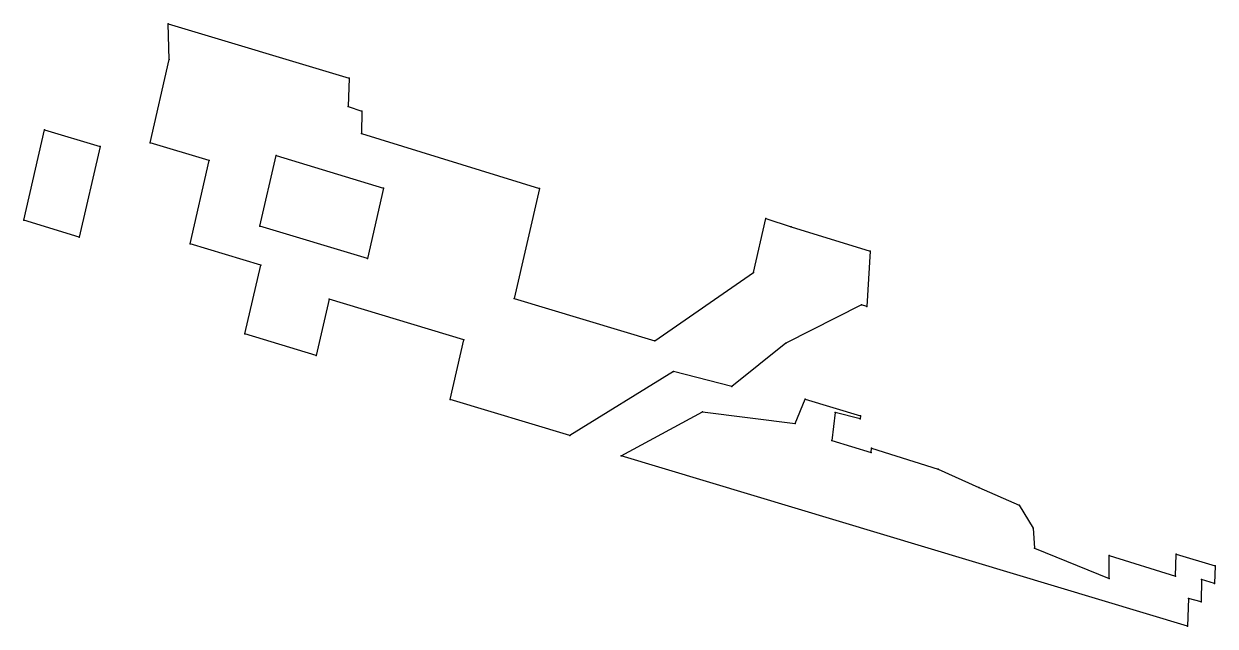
# Model space of a CAD drawing. Extents: x 256868 to 257542, y 386325 to 386665.
import ezdxf

# ---------------------------------------------------------------- set-up
doc = ezdxf.new("R2010")
doc.units = 0
doc.header["$MEASUREMENT"] = 0

msp = doc.modelspace()

# ---------------------------------------------------------------- linework, layer by layer
at = {"color": 21}
for points in [[(257145.479361, 386510.059301, -42.963143), (257225.121155, 386486.134853, -44.343401), (257280.872776, 386524.685617, -122.17154), (257287.869121, 386555.225362, -167.662569), (257302.23168, 386550.442338, -167.260294), (257346.914354, 386536.717405, -167.6146), (257345.02685, 386505.413691, -123.283383), (257341.911764, 386506.349465, -123.229396), (257299.25485, 386484.784533, -74.705111), (257268.614303, 386460.343648, -27.40898), (257235.655566, 386468.800761, -24.831098), (257176.872282, 386432.599642, 51.04955), (257109.227896, 386452.92006, 52.221883), (257116.95131, 386486.633534, 2.003367), (257040.741329, 386509.527063, 3.324149), (257033.479175, 386477.827035, 50.543499), (256993.179813, 386489.93299, 51.24192), (257002.088998, 386528.822473, -6.686612), (256962.188286, 386540.808673, -5.9951), (256972.993156, 386587.973008, -76.249588), (256939.571516, 386598.012891, -75.670363), (256950.332939, 386644.987577, -145.642356), (256949.801128, 386665.226226, -173.541668), (257052.101507, 386634.495125, -175.314618), (257051.512649, 386618.520316, -152.854457), (257059.217378, 386615.945284, -152.62587), (257059.006061, 386603.230983, -134.861813), (257159.724786, 386572.242002, -135.588509), (257145.479361, 386510.059301, -42.963143)], [(256879.735342, 386605.300874, -59.779243), (256911.156559, 386595.861919, -60.323799), (256899.428938, 386544.669682, 15.930523), (256868.050571, 386554.29568, 16.196465), (256879.735342, 386605.300874, -59.779243)], [(257062.410566, 386532.544456, -38.092047), (257001.643353, 386550.959809, -37.262462), (257010.778365, 386590.759265, -96.554012), (257071.545578, 386572.343913, -97.383597), (257062.410566, 386532.544456, -38.092047)], [(257534.359159, 386351.132374, 8.823853), (257534.078114, 386338.4959, 26.510056), (257526.905375, 386340.477144, 26.875455), (257526.364243, 386324.800832, 48.899965), (257206.02897, 386421.02976, 54.451639), (257252.108777, 386445.992561, -0.284008), (257304.462339, 386439.333673, -13.795564), (257310.129704, 386453.133593, -35.441246), (257341.349092, 386443.755268, -35.982304), (257341.223117, 386441.986469, -33.46899), (257327.15356, 386445.640982, -32.430117), (257325.216454, 386429.72727, -9.468565), (257347.442081, 386422.993954, -9.774911), (257347.679406, 386425.336706, -13.13441), (257385.288128, 386413.482752, -13.013018), (257408.364291, 386403.192453, -8.745231), (257431.213481, 386393.154974, -4.730148), (257439.043594, 386380.097991, 10.013235), (257439.902601, 386368.796677, 25.347866), (257482.152975, 386351.761873, 30.651829), (257482.059419, 386364.816463, 12.547371), (257519.560564, 386353.082583, 12.548649), (257520.066208, 386365.468367, -4.886782), (257542.077969, 386358.973761, -5.431918), (257541.709479, 386348.95292, 8.656731), (257534.359159, 386351.132374, 8.823853)]]:
    msp.add_polyline3d(points, dxfattribs=at)
for p in [(256949.801128, 386665.226226, -173.541668), (256950.332939, 386644.987577, -145.642356), (257052.101507, 386634.495125, -175.314618), (257051.512649, 386618.520316, -152.854457), (257059.217378, 386615.945284, -152.62587), (256879.735342, 386605.300874, -59.779243), (256879.735342, 386605.300874, -59.779243), (257059.006061, 386603.230983, -134.861813), (256911.156559, 386595.861919, -60.323799), (256939.571516, 386598.012891, -75.670363), (257010.778365, 386590.759265, -96.554012), (256972.993156, 386587.973008, -76.249588), (257071.545578, 386572.343913, -97.383597), (257159.724786, 386572.242002, -135.588509), (257287.869121, 386555.225362, -167.662569), (256868.050571, 386554.29568, 16.196465), (257001.643353, 386550.959809, -37.262462), (257302.23168, 386550.442338, -167.260294), (256899.428938, 386544.669682, 15.930523), (256962.188286, 386540.808673, -5.9951), (257346.914354, 386536.717405, -167.6146), (257002.088998, 386528.822473, -6.686612), (257062.410566, 386532.544456, -38.092047), (257062.410566, 386532.544456, -38.092047), (257280.872776, 386524.685617, -122.17154), (257040.741329, 386509.527063, 3.324149), (257145.479361, 386510.059301, -42.963143), (257145.479361, 386510.059301, -42.963143), (257341.911764, 386506.349465, -123.229396), (257345.02685, 386505.413691, -123.283383), (256993.179813, 386489.93299, 51.24192), (257116.95131, 386486.633534, 2.003367), (257225.121155, 386486.134853, -44.343401), (257299.25485, 386484.784533, -74.705111), (257033.479175, 386477.827035, 50.543499), (257235.655566, 386468.800761, -24.831098), (257268.614303, 386460.343648, -27.40898), (257109.227896, 386452.92006, 52.221883), (257310.129704, 386453.133593, -35.441246), (257252.108777, 386445.992561, -0.284008), (257327.15356, 386445.640982, -32.430117), (257341.223117, 386441.986469, -33.46899), (257341.349092, 386443.755268, -35.982304), (257304.462339, 386439.333673, -13.795564), (257176.872282, 386432.599642, 51.04955), (257325.216454, 386429.72727, -9.468565), (257206.02897, 386421.02976, 54.451639), (257347.442081, 386422.993954, -9.774911), (257347.679406, 386425.336706, -13.13441), (257385.288128, 386413.482752, -13.013018), (257408.364291, 386403.192453, -8.745231), (257431.213481, 386393.154974, -4.730148), (257439.043594, 386380.097991, 10.013235), (257439.902601, 386368.796677, 25.347866), (257482.059419, 386364.816463, 12.547371), (257520.066208, 386365.468367, -4.886782), (257519.560564, 386353.082583, 12.548649), (257542.077969, 386358.973761, -5.431918), (257482.152975, 386351.761873, 30.651829), (257534.359159, 386351.132374, 8.823853), (257534.359159, 386351.132374, 8.823853), (257541.709479, 386348.95292, 8.656731), (257526.905375, 386340.477144, 26.875455), (257534.078114, 386338.4959, 26.510056), (257526.364243, 386324.800832, 48.899965)]:
    msp.add_point(p, dxfattribs=at)

doc.saveas('drawing.dxf')
